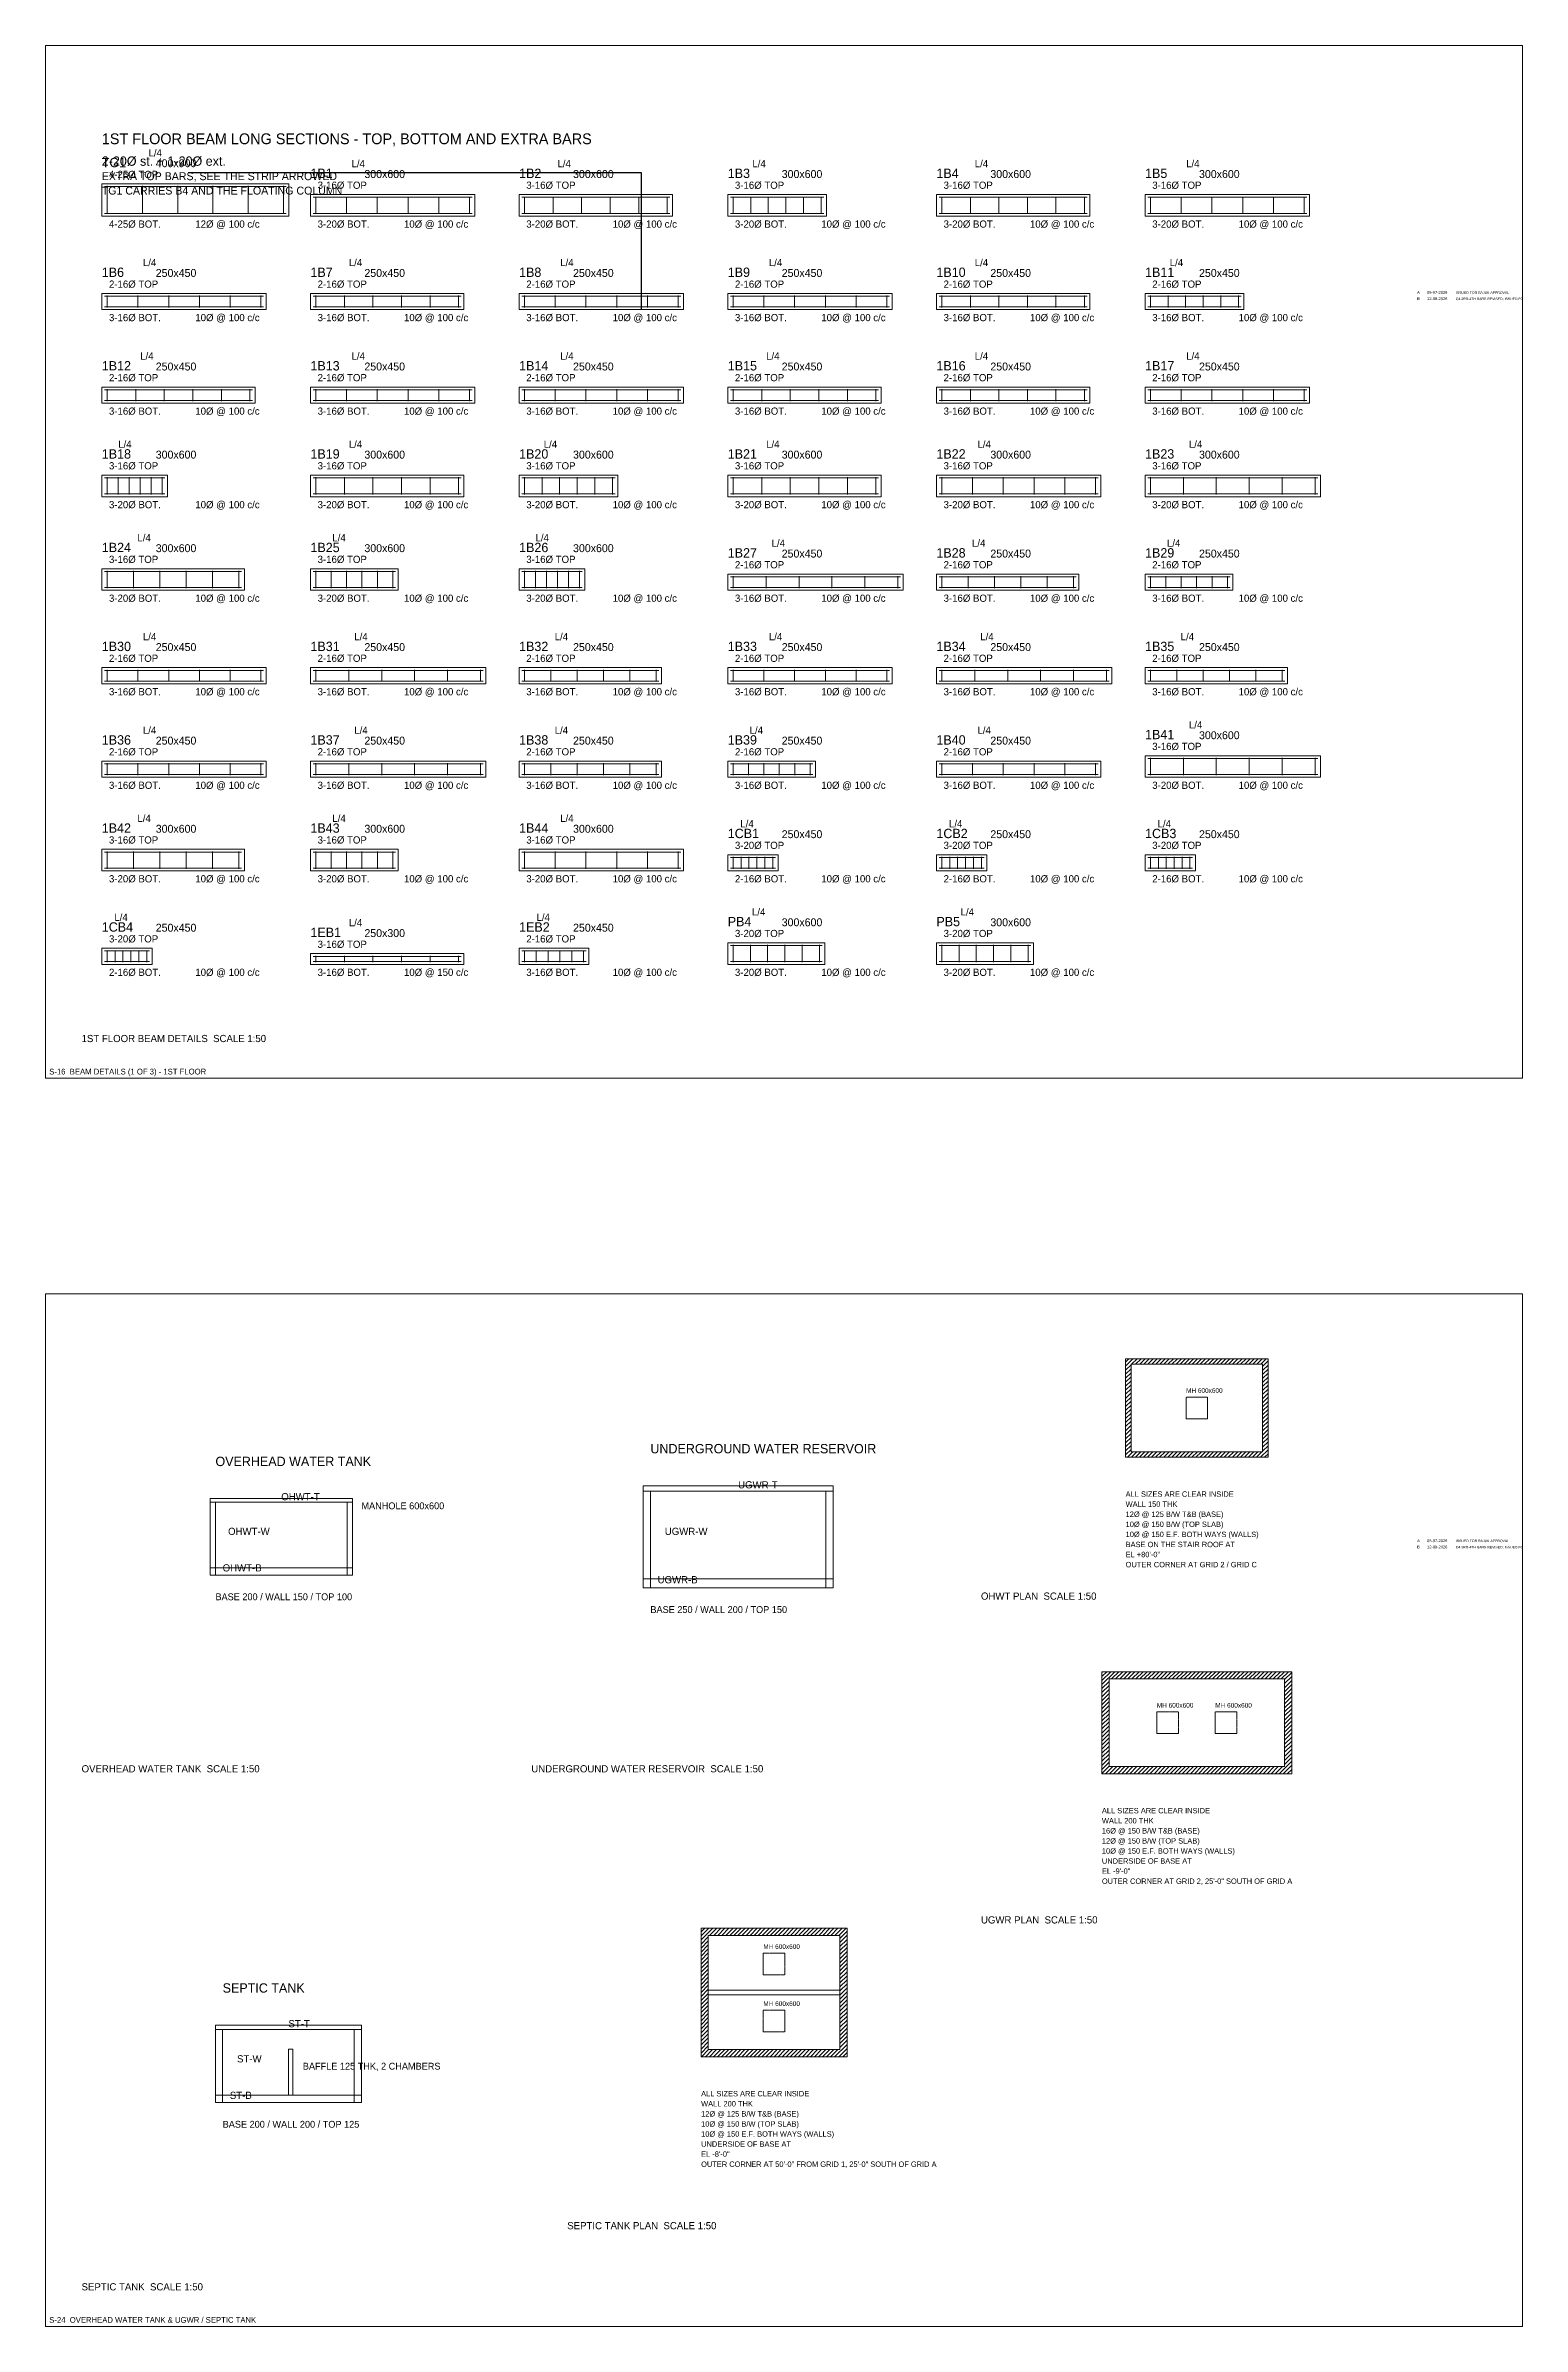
# Model space of a CAD drawing. Extents: x 1000 to 741800, y -207200 to 58400.
# Drawn here: x 1000 to 83100, y -207200 to -80400 of the extents above; entities that cross this region are included whole.
import ezdxf

# ---------------------------------------------------------------- set-up
doc = ezdxf.new("R2010")
doc.units = 0
doc.linetypes.add('DASHED', pattern=[1.524, 1.27, -0.254])
doc.layers.get('0').update_dxf_attribs({"lineweight": 0, "plot": 0})
for name, color, linetype, lineweight, plot in [('Beam Line', 4, 'Continuous', 0, False), ('Dimension', 6, 'Continuous', 0, False), ('Foundation', 3, 'Continuous', 0, False), ('Hatch', 9, 'Continuous', 0, False), ('Rod-1', 6, 'Continuous', 0, False), ('Rod-2', 2, 'Continuous', 0, False), ('Rod-Stirrup', 3, 'Continuous', 0, False), ('Sheet', 7, 'Continuous', 0, False), ('Slab', 5, 'Continuous', 0, False), ('Text-1', 7, 'Continuous', 0, False), ('Text-2', 7, 'Continuous', 0, False), ('TITLE', 7, 'Continuous', 0, False), ('Wall', 1, 'Continuous', 0, False)]:
    doc.layers.add(name, color=color, linetype=linetype, lineweight=lineweight, plot=plot)
doc.styles.add('OpenSansCondensed-Light', font='OpenSansCondensed-Light.ttf')
doc.dimstyles.new('EZDXF', dxfattribs={"dimtxt": 0.25, "dimasz": 0.175, "dimexe": 0.375, "dimexo": 0.125, "dimgap": 0.1, "dimtad": 1, "dimlfac": 100, "dimzin": 12, "dimdsep": 46, "dimtxsty": 'OpenSansCondensed-Light', "dimblk": 'ARCHTICK', "dimcen": 2.5, "dimclrd": 256, "dimclre": 256, "dimclrt": 256, "dimazin": 3, "dimtfac": 0.5, "dimtmove": 2, "dimatfit": 3})

# ---------------------------------------------------------------- blocks, each defined once
blk = doc.blocks.new('_ARCHTICK')
at = {"linetype": 'ByBlock', "const_width": 0.15}
blk.add_lwpolyline([(-0.5, -0.5), (0.5, 0.5)], dxfattribs=at)

msp = doc.modelspace()

# ---------------------------------------------------------------- hatches: boundary and pattern name
at = {"layer": 'Hatch'}
h = msp.add_hatch(dxfattribs=at)
h.set_pattern_fill('ANSI31', color=256, scale=50)
h.paths.add_polyline_path([(61042, -158878), (68958, -158878), (68958, -153402), (61042, -153402)])
h.paths.add_polyline_path([(61342, -158578), (68658, -158578), (68658, -153702), (61342, -153702)])
h = msp.add_hatch(dxfattribs=at)
h.set_pattern_fill('ANSI31', color=256, scale=50)
h.paths.add_polyline_path([(59723, -176478), (70277, -176478), (70277, -170802), (59723, -170802)])
h.paths.add_polyline_path([(60123, -176078), (69877, -176078), (69877, -171202), (60123, -171202)])
h = msp.add_hatch(dxfattribs=at)
h.set_pattern_fill('ANSI31', color=256, scale=50)
h.paths.add_polyline_path([(37442, -192213), (45558, -192213), (45558, -185067), (37442, -185067)])
h.paths.add_polyline_path([(37842, -191813), (45158, -191813), (45158, -185467), (37842, -185467)])

# ---------------------------------------------------------------- linework, layer by layer
at = {"layer": 'Beam Line'}
for points in [[(4123, -89880), (14523, -89880), (14523, -88080), (4123, -88080)], [(15723, -89880), (24867, -89880), (24867, -88680), (15723, -88680)], [(27323, -89880), (35858, -89880), (35858, -88680), (27323, -88680)], [(38923, -89880), (44410, -89880), (44410, -88680), (38923, -88680)], [(50523, -89880), (59058, -89880), (59058, -88680), (50523, -88680)], [(62123, -89880), (71267, -89880), (71267, -88680), (62123, -88680)], [(4123, -95080), (13267, -95080), (13267, -94180), (4123, -94180)], [(15723, -95080), (24258, -95080), (24258, -94180), (15723, -94180)], [(27323, -95080), (36467, -95080), (36467, -94180), (27323, -94180)], [(38923, -95080), (48067, -95080), (48067, -94180), (38923, -94180)], [(50523, -95080), (59058, -95080), (59058, -94180), (50523, -94180)], [(62123, -95080), (67610, -95080), (67610, -94180), (62123, -94180)], [(4123, -100280), (12658, -100280), (12658, -99380), (4123, -99380)], [(15723, -100280), (24867, -100280), (24867, -99380), (15723, -99380)], [(27323, -100280), (36467, -100280), (36467, -99380), (27323, -99380)], [(38923, -100280), (47458, -100280), (47458, -99380), (38923, -99380)], [(50523, -100280), (59058, -100280), (59058, -99380), (50523, -99380)], [(62123, -100280), (71267, -100280), (71267, -99380), (62123, -99380)], [(4123, -105480), (7781, -105480), (7781, -104280), (4123, -104280)], [(15723, -105480), (24258, -105480), (24258, -104280), (15723, -104280)], [(27323, -105480), (32810, -105480), (32810, -104280), (27323, -104280)], [(38923, -105480), (47458, -105480), (47458, -104280), (38923, -104280)], [(50523, -105480), (59667, -105480), (59667, -104280), (50523, -104280)], [(62123, -105480), (71877, -105480), (71877, -104280), (62123, -104280)], [(4123, -110680), (12048, -110680), (12048, -109480), (4123, -109480)], [(15723, -110680), (20600, -110680), (20600, -109480), (15723, -109480)], [(27323, -110680), (30981, -110680), (30981, -109480), (27323, -109480)], [(38923, -110680), (48677, -110680), (48677, -109780), (38923, -109780)], [(50523, -110680), (58448, -110680), (58448, -109780), (50523, -109780)], [(62123, -110680), (67000, -110680), (67000, -109780), (62123, -109780)], [(4123, -115880), (13267, -115880), (13267, -114980), (4123, -114980)], [(15723, -115880), (25477, -115880), (25477, -114980), (15723, -114980)], [(27323, -115880), (35248, -115880), (35248, -114980), (27323, -114980)], [(38923, -115880), (48067, -115880), (48067, -114980), (38923, -114980)], [(50523, -115880), (60277, -115880), (60277, -114980), (50523, -114980)], [(62123, -115880), (70048, -115880), (70048, -114980), (62123, -114980)], [(4123, -121080), (13267, -121080), (13267, -120180), (4123, -120180)], [(15723, -121080), (25477, -121080), (25477, -120180), (15723, -120180)], [(27323, -121080), (35248, -121080), (35248, -120180), (27323, -120180)], [(38923, -121080), (43800, -121080), (43800, -120180), (38923, -120180)], [(50523, -121080), (59667, -121080), (59667, -120180), (50523, -120180)], [(62123, -121080), (71877, -121080), (71877, -119880), (62123, -119880)], [(4123, -126280), (12048, -126280), (12048, -125080), (4123, -125080)], [(15723, -126280), (20600, -126280), (20600, -125080), (15723, -125080)], [(27323, -126280), (36467, -126280), (36467, -125080), (27323, -125080)], [(38923, -126280), (41721, -126280), (41721, -125380), (38923, -125380)], [(50523, -126280), (53321, -126280), (53321, -125380), (50523, -125380)], [(62123, -126280), (64921, -126280), (64921, -125380), (62123, -125380)], [(4123, -131480), (6921, -131480), (6921, -130580), (4123, -130580)], [(27323, -131480), (31203, -131480), (31203, -130580), (27323, -130580)], [(38923, -131480), (44316, -131480), (44316, -130280), (38923, -130280)], [(50523, -131480), (55916, -131480), (55916, -130280), (50523, -130280)], [(15723, -131480), (24258, -131480), (24258, -130880), (15723, -130880)]]:
    msp.add_lwpolyline(points, close=True, dxfattribs=at)
at = {"layer": 'Foundation'}
for points in [[(10142, -165429), (18058, -165429), (18058, -165029), (10142, -165029)], [(34223, -166138), (44777, -166138), (44777, -165638), (34223, -165638)], [(10442, -194754), (18558, -194754), (18558, -194354), (10442, -194354)]]:
    msp.add_lwpolyline(points, close=True, dxfattribs=at)
at = {"layer": 'Rod-1'}
for p, q in [((4275, -88232), (14371, -88232)), ((15875, -88832), (24715, -88832)), ((27475, -88832), (35706, -88832)), ((39075, -88832), (44258, -88832)), ((50675, -88832), (58906, -88832)), ((62275, -88832), (71115, -88832)), ((4275, -94332), (13115, -94332)), ((15875, -94332), (24106, -94332)), ((27475, -94332), (36315, -94332)), ((39075, -94332), (47915, -94332)), ((50675, -94332), (58906, -94332)), ((62275, -94332), (67458, -94332)), ((4275, -99532), (12506, -99532)), ((15875, -99532), (24715, -99532)), ((27475, -99532), (36315, -99532)), ((39075, -99532), (47306, -99532)), ((50675, -99532), (58906, -99532)), ((62275, -99532), (71115, -99532)), ((4275, -104432), (7629, -104432)), ((15875, -104432), (24106, -104432)), ((27475, -104432), (32658, -104432)), ((39075, -104432), (47306, -104432)), ((50675, -104432), (59515, -104432)), ((62275, -104432), (71725, -104432)), ((4275, -109632), (11896, -109632)), ((15875, -109632), (20448, -109632)), ((27475, -109632), (30829, -109632)), ((39075, -109932), (48525, -109932)), ((50675, -109932), (58296, -109932)), ((62275, -109932), (66848, -109932)), ((4275, -115132), (13115, -115132)), ((15875, -115132), (25325, -115132)), ((27475, -115132), (35096, -115132)), ((39075, -115132), (47915, -115132)), ((50675, -115132), (60125, -115132)), ((62275, -115132), (69896, -115132)), ((4275, -120332), (13115, -120332)), ((15875, -120332), (25325, -120332)), ((27475, -120332), (35096, -120332)), ((39075, -120332), (43648, -120332)), ((50675, -120332), (59515, -120332)), ((62275, -120032), (71725, -120032)), ((4275, -125232), (11896, -125232)), ((15875, -125232), (20448, -125232)), ((27475, -125232), (36315, -125232)), ((39075, -125532), (41569, -125532)), ((50675, -125532), (53169, -125532)), ((62275, -125532), (64769, -125532)), ((39075, -130432), (44164, -130432)), ((50675, -130432), (55764, -130432)), ((4275, -130732), (6769, -130732)), ((15875, -131032), (24106, -131032)), ((27475, -130732), (31051, -130732))]:
    msp.add_line(p, q, dxfattribs=at)
at = {"layer": 'Rod-2'}
for p, q in [((4275, -89728), (14371, -89728)), ((15875, -89728), (24715, -89728)), ((27475, -89728), (35706, -89728)), ((39075, -89728), (44258, -89728)), ((50675, -89728), (58906, -89728)), ((62275, -89728), (71115, -89728)), ((4275, -94928), (13115, -94928)), ((15875, -94928), (24106, -94928)), ((27475, -94928), (36315, -94928)), ((39075, -94928), (47915, -94928)), ((50675, -94928), (58906, -94928)), ((62275, -94928), (67458, -94928)), ((4275, -100128), (12506, -100128)), ((15875, -100128), (24715, -100128)), ((27475, -100128), (36315, -100128)), ((39075, -100128), (47306, -100128)), ((50675, -100128), (58906, -100128)), ((62275, -100128), (71115, -100128)), ((4275, -105328), (7629, -105328)), ((15875, -105328), (24106, -105328)), ((27475, -105328), (32658, -105328)), ((39075, -105328), (47306, -105328)), ((50675, -105328), (59515, -105328)), ((62275, -105328), (71725, -105328)), ((4275, -110528), (11896, -110528)), ((15875, -110528), (20448, -110528)), ((27475, -110528), (30829, -110528)), ((39075, -110528), (48525, -110528)), ((50675, -110528), (58296, -110528)), ((62275, -110528), (66848, -110528)), ((4275, -115728), (13115, -115728)), ((15875, -115728), (25325, -115728)), ((27475, -115728), (35096, -115728)), ((39075, -115728), (47915, -115728)), ((50675, -115728), (60125, -115728)), ((62275, -115728), (69896, -115728)), ((4275, -120928), (13115, -120928)), ((15875, -120928), (25325, -120928)), ((27475, -120928), (35096, -120928)), ((39075, -120928), (43648, -120928)), ((50675, -120928), (59515, -120928)), ((62275, -120928), (71725, -120928)), ((4275, -126128), (11896, -126128)), ((15875, -126128), (20448, -126128)), ((27475, -126128), (36315, -126128)), ((39075, -126128), (41569, -126128)), ((50675, -126128), (53169, -126128)), ((62275, -126128), (64769, -126128)), ((4275, -131328), (6769, -131328)), ((15875, -131328), (24106, -131328)), ((27475, -131328), (31051, -131328)), ((39075, -131328), (44164, -131328)), ((50675, -131328), (55764, -131328))]:
    msp.add_line(p, q, dxfattribs=at)
at = {"layer": 'Rod-Stirrup'}
for p, q in [((4423, -89760), (4423, -88200)), ((6383, -89760), (6383, -88200)), ((8343, -89760), (8343, -88200)), ((10303, -89760), (10303, -88200)), ((12263, -89760), (12263, -88200)), ((14223, -89760), (14223, -88200)), ((16023, -89760), (16023, -88800)), ((17732, -89760), (17732, -88800)), ((19441, -89760), (19441, -88800)), ((21150, -89760), (21150, -88800)), ((22858, -89760), (22858, -88800)), ((24567, -89760), (24567, -88800)), ((27623, -89760), (27623, -88800)), ((29210, -89760), (29210, -88800)), ((30797, -89760), (30797, -88800)), ((32384, -89760), (32384, -88800)), ((33971, -89760), (33971, -88800)), ((35558, -89760), (35558, -88800)), ((39223, -89760), (39223, -88800)), ((40200, -89760), (40200, -88800)), ((41178, -89760), (41178, -88800)), ((42155, -89760), (42155, -88800)), ((43132, -89760), (43132, -88800)), ((44110, -89760), (44110, -88800)), ((50823, -89760), (50823, -88800)), ((52410, -89760), (52410, -88800)), ((53997, -89760), (53997, -88800)), ((55584, -89760), (55584, -88800)), ((57171, -89760), (57171, -88800)), ((58758, -89760), (58758, -88800)), ((62423, -89760), (62423, -88800)), ((64132, -89760), (64132, -88800)), ((65841, -89760), (65841, -88800)), ((67550, -89760), (67550, -88800)), ((69258, -89760), (69258, -88800)), ((70967, -89760), (70967, -88800)), ((4423, -94960), (4423, -94300)), ((6132, -94960), (6132, -94300)), ((7841, -94960), (7841, -94300)), ((9550, -94960), (9550, -94300)), ((11258, -94960), (11258, -94300)), ((12967, -94960), (12967, -94300)), ((16023, -94960), (16023, -94300)), ((17610, -94960), (17610, -94300)), ((19197, -94960), (19197, -94300)), ((20784, -94960), (20784, -94300)), ((22371, -94960), (22371, -94300)), ((23958, -94960), (23958, -94300)), ((27623, -94960), (27623, -94300)), ((29332, -94960), (29332, -94300)), ((31041, -94960), (31041, -94300)), ((32750, -94960), (32750, -94300)), ((34458, -94960), (34458, -94300)), ((36167, -94960), (36167, -94300)), ((39223, -94960), (39223, -94300)), ((40932, -94960), (40932, -94300)), ((42641, -94960), (42641, -94300)), ((44350, -94960), (44350, -94300)), ((46058, -94960), (46058, -94300)), ((47767, -94960), (47767, -94300)), ((50823, -94960), (50823, -94300)), ((52410, -94960), (52410, -94300)), ((53997, -94960), (53997, -94300)), ((55584, -94960), (55584, -94300)), ((57171, -94960), (57171, -94300)), ((58758, -94960), (58758, -94300)), ((62423, -94960), (62423, -94300)), ((63400, -94960), (63400, -94300)), ((64378, -94960), (64378, -94300)), ((65355, -94960), (65355, -94300)), ((66332, -94960), (66332, -94300)), ((67310, -94960), (67310, -94300)), ((4423, -100160), (4423, -99500)), ((6010, -100160), (6010, -99500)), ((7597, -100160), (7597, -99500)), ((9184, -100160), (9184, -99500)), ((10771, -100160), (10771, -99500)), ((12358, -100160), (12358, -99500)), ((16023, -100160), (16023, -99500)), ((17732, -100160), (17732, -99500)), ((19441, -100160), (19441, -99500)), ((21150, -100160), (21150, -99500)), ((22858, -100160), (22858, -99500)), ((24567, -100160), (24567, -99500)), ((27623, -100160), (27623, -99500)), ((29332, -100160), (29332, -99500)), ((31041, -100160), (31041, -99500)), ((32750, -100160), (32750, -99500)), ((34458, -100160), (34458, -99500)), ((36167, -100160), (36167, -99500)), ((39223, -100160), (39223, -99500)), ((40810, -100160), (40810, -99500)), ((42397, -100160), (42397, -99500)), ((43984, -100160), (43984, -99500)), ((45571, -100160), (45571, -99500)), ((47158, -100160), (47158, -99500)), ((50823, -100160), (50823, -99500)), ((52410, -100160), (52410, -99500)), ((53997, -100160), (53997, -99500)), ((55584, -100160), (55584, -99500)), ((57171, -100160), (57171, -99500)), ((58758, -100160), (58758, -99500)), ((62423, -100160), (62423, -99500)), ((64132, -100160), (64132, -99500)), ((65841, -100160), (65841, -99500)), ((67550, -100160), (67550, -99500)), ((69258, -100160), (69258, -99500)), ((70967, -100160), (70967, -99500)), ((4423, -105360), (4423, -104400)), ((5035, -105360), (5035, -104400)), ((5646, -105360), (5646, -104400)), ((6258, -105360), (6258, -104400)), ((6869, -105360), (6869, -104400)), ((7481, -105360), (7481, -104400)), ((16023, -105360), (16023, -104400)), ((17610, -105360), (17610, -104400)), ((19197, -105360), (19197, -104400)), ((20784, -105360), (20784, -104400)), ((22371, -105360), (22371, -104400)), ((23958, -105360), (23958, -104400)), ((27623, -105360), (27623, -104400)), ((28600, -105360), (28600, -104400)), ((29578, -105360), (29578, -104400)), ((30555, -105360), (30555, -104400)), ((31532, -105360), (31532, -104400)), ((32510, -105360), (32510, -104400)), ((39223, -105360), (39223, -104400)), ((40810, -105360), (40810, -104400)), ((42397, -105360), (42397, -104400)), ((43984, -105360), (43984, -104400)), ((45571, -105360), (45571, -104400)), ((47158, -105360), (47158, -104400)), ((50823, -105360), (50823, -104400)), ((52532, -105360), (52532, -104400)), ((54241, -105360), (54241, -104400)), ((55950, -105360), (55950, -104400)), ((57658, -105360), (57658, -104400)), ((59367, -105360), (59367, -104400)), ((62423, -105360), (62423, -104400)), ((64254, -105360), (64254, -104400)), ((66085, -105360), (66085, -104400)), ((67915, -105360), (67915, -104400)), ((69746, -105360), (69746, -104400)), ((71577, -105360), (71577, -104400)), ((4423, -110560), (4423, -109600)), ((5888, -110560), (5888, -109600)), ((7353, -110560), (7353, -109600)), ((8818, -110560), (8818, -109600)), ((10283, -110560), (10283, -109600)), ((11748, -110560), (11748, -109600)), ((16023, -110560), (16023, -109600)), ((16879, -110560), (16879, -109600)), ((17734, -110560), (17734, -109600)), ((18589, -110560), (18589, -109600)), ((19445, -110560), (19445, -109600)), ((20300, -110560), (20300, -109600)), ((27623, -110560), (27623, -109600)), ((28235, -110560), (28235, -109600)), ((28846, -110560), (28846, -109600)), ((29458, -110560), (29458, -109600)), ((30069, -110560), (30069, -109600)), ((30681, -110560), (30681, -109600)), ((39223, -110560), (39223, -109900)), ((41054, -110560), (41054, -109900)), ((42885, -110560), (42885, -109900)), ((44715, -110560), (44715, -109900)), ((46546, -110560), (46546, -109900)), ((48377, -110560), (48377, -109900)), ((50823, -110560), (50823, -109900)), ((52288, -110560), (52288, -109900)), ((53753, -110560), (53753, -109900)), ((55218, -110560), (55218, -109900)), ((56683, -110560), (56683, -109900)), ((58148, -110560), (58148, -109900)), ((62423, -110560), (62423, -109900)), ((63279, -110560), (63279, -109900)), ((64134, -110560), (64134, -109900)), ((64989, -110560), (64989, -109900)), ((65845, -110560), (65845, -109900)), ((66700, -110560), (66700, -109900)), ((4423, -115760), (4423, -115100)), ((6132, -115760), (6132, -115100)), ((7841, -115760), (7841, -115100)), ((9550, -115760), (9550, -115100)), ((11258, -115760), (11258, -115100)), ((12967, -115760), (12967, -115100)), ((16023, -115760), (16023, -115100)), ((17854, -115760), (17854, -115100)), ((19685, -115760), (19685, -115100)), ((21515, -115760), (21515, -115100)), ((23346, -115760), (23346, -115100)), ((25177, -115760), (25177, -115100)), ((27623, -115760), (27623, -115100)), ((29088, -115760), (29088, -115100)), ((30553, -115760), (30553, -115100)), ((32018, -115760), (32018, -115100)), ((33483, -115760), (33483, -115100)), ((34948, -115760), (34948, -115100)), ((39223, -115760), (39223, -115100)), ((40932, -115760), (40932, -115100)), ((42641, -115760), (42641, -115100)), ((44350, -115760), (44350, -115100)), ((46058, -115760), (46058, -115100)), ((47767, -115760), (47767, -115100)), ((50823, -115760), (50823, -115100)), ((52654, -115760), (52654, -115100)), ((54485, -115760), (54485, -115100)), ((56315, -115760), (56315, -115100)), ((58146, -115760), (58146, -115100)), ((59977, -115760), (59977, -115100)), ((62423, -115760), (62423, -115100)), ((63888, -115760), (63888, -115100)), ((65353, -115760), (65353, -115100)), ((66818, -115760), (66818, -115100)), ((68283, -115760), (68283, -115100)), ((69748, -115760), (69748, -115100)), ((4423, -120960), (4423, -120300)), ((6132, -120960), (6132, -120300)), ((7841, -120960), (7841, -120300)), ((9550, -120960), (9550, -120300)), ((11258, -120960), (11258, -120300)), ((12967, -120960), (12967, -120300)), ((16023, -120960), (16023, -120300)), ((17854, -120960), (17854, -120300)), ((19685, -120960), (19685, -120300)), ((21515, -120960), (21515, -120300)), ((23346, -120960), (23346, -120300)), ((25177, -120960), (25177, -120300)), ((27623, -120960), (27623, -120300)), ((29088, -120960), (29088, -120300)), ((30553, -120960), (30553, -120300)), ((32018, -120960), (32018, -120300)), ((33483, -120960), (33483, -120300)), ((34948, -120960), (34948, -120300)), ((39223, -120960), (39223, -120300)), ((40079, -120960), (40079, -120300)), ((40934, -120960), (40934, -120300)), ((41789, -120960), (41789, -120300)), ((42645, -120960), (42645, -120300)), ((43500, -120960), (43500, -120300)), ((50823, -120960), (50823, -120300)), ((52532, -120960), (52532, -120300)), ((54241, -120960), (54241, -120300)), ((55950, -120960), (55950, -120300)), ((57658, -120960), (57658, -120300)), ((59367, -120960), (59367, -120300)), ((62423, -120960), (62423, -120000)), ((64254, -120960), (64254, -120000)), ((66085, -120960), (66085, -120000)), ((67915, -120960), (67915, -120000)), ((69746, -120960), (69746, -120000)), ((71577, -120960), (71577, -120000)), ((4423, -126160), (4423, -125200)), ((5888, -126160), (5888, -125200)), ((7353, -126160), (7353, -125200)), ((8818, -126160), (8818, -125200)), ((10283, -126160), (10283, -125200)), ((11748, -126160), (11748, -125200)), ((16023, -126160), (16023, -125200)), ((16879, -126160), (16879, -125200)), ((17734, -126160), (17734, -125200)), ((18589, -126160), (18589, -125200)), ((19445, -126160), (19445, -125200)), ((20300, -126160), (20300, -125200)), ((27623, -126160), (27623, -125200)), ((29332, -126160), (29332, -125200)), ((31041, -126160), (31041, -125200)), ((32750, -126160), (32750, -125200)), ((34458, -126160), (34458, -125200)), ((36167, -126160), (36167, -125200)), ((39223, -126160), (39223, -125500)), ((39663, -126160), (39663, -125500)), ((40102, -126160), (40102, -125500)), ((40542, -126160), (40542, -125500)), ((40982, -126160), (40982, -125500)), ((41421, -126160), (41421, -125500)), ((50823, -126160), (50823, -125500)), ((51263, -126160), (51263, -125500)), ((51702, -126160), (51702, -125500)), ((52142, -126160), (52142, -125500)), ((52582, -126160), (52582, -125500)), ((53021, -126160), (53021, -125500)), ((62423, -126160), (62423, -125500)), ((62863, -126160), (62863, -125500)), ((63302, -126160), (63302, -125500)), ((63742, -126160), (63742, -125500)), ((64182, -126160), (64182, -125500)), ((64621, -126160), (64621, -125500)), ((39223, -131360), (39223, -130400)), ((40182, -131360), (40182, -130400)), ((41140, -131360), (41140, -130400)), ((42099, -131360), (42099, -130400)), ((43058, -131360), (43058, -130400)), ((44016, -131360), (44016, -130400)), ((50823, -131360), (50823, -130400)), ((51782, -131360), (51782, -130400)), ((52740, -131360), (52740, -130400)), ((53699, -131360), (53699, -130400)), ((54658, -131360), (54658, -130400)), ((55616, -131360), (55616, -130400)), ((4423, -131360), (4423, -130700)), ((4863, -131360), (4863, -130700)), ((5302, -131360), (5302, -130700)), ((5742, -131360), (5742, -130700)), ((6182, -131360), (6182, -130700)), ((6621, -131360), (6621, -130700)), ((16023, -131360), (16023, -131000)), ((17610, -131360), (17610, -131000)), ((19197, -131360), (19197, -131000)), ((20784, -131360), (20784, -131000)), ((22371, -131360), (22371, -131000)), ((23958, -131360), (23958, -131000)), ((27623, -131360), (27623, -130700)), ((28279, -131360), (28279, -130700)), ((28935, -131360), (28935, -130700)), ((29591, -131360), (29591, -130700)), ((30247, -131360), (30247, -130700)), ((30903, -131360), (30903, -130700))]:
    msp.add_line(p, q, dxfattribs=at)
at = {"layer": 'Sheet'}
for points in [[(1000, -137800), (83100, -137800), (83100, -80400), (1000, -80400)], [(1000, -207200), (83100, -207200), (83100, -149800), (1000, -149800)]]:
    msp.add_lwpolyline(points, close=True, dxfattribs=at)
at = {"layer": 'Slab', "linetype": 'DASHED'}
for p, q in [((65600, -155540), (64400, -155540)), ((64400, -155540), (64400, -156740)), ((65600, -156740), (65600, -155540)), ((64400, -156740), (65600, -156740)), ((63974, -173040), (62774, -173040)), ((62774, -173040), (62774, -174240)), ((63974, -174240), (63974, -173040)), ((67226, -173040), (66026, -173040)), ((66026, -173040), (66026, -174240)), ((67226, -174240), (67226, -173040)), ((62774, -174240), (63974, -174240)), ((66026, -174240), (67226, -174240)), ((42100, -186454), (40900, -186454)), ((40900, -186454), (40900, -187654)), ((40900, -187654), (42100, -187654)), ((42100, -187654), (42100, -186454)), ((42100, -189626), (40900, -189626)), ((40900, -189626), (40900, -190826)), ((42100, -190826), (42100, -189626)), ((40900, -190826), (42100, -190826))]:
    msp.add_line(p, q, dxfattribs=at)
at = {"layer": 'Slab'}
for points in [[(34223, -160762), (44777, -160762), (44777, -160462), (34223, -160462)], [(10142, -161371), (18058, -161371), (18058, -161171), (10142, -161171)], [(10442, -190696), (18558, -190696), (18558, -190446), (10442, -190446)]]:
    msp.add_lwpolyline(points, close=True, dxfattribs=at)
at = {"layer": 'Wall'}
for points in [[(61042, -158878), (68958, -158878), (68958, -153402), (61042, -153402)], [(61342, -158578), (68658, -158578), (68658, -153702), (61342, -153702)], [(34223, -166138), (34623, -166138), (34623, -160762), (34223, -160762)], [(44377, -166138), (44777, -166138), (44777, -160762), (44377, -160762)], [(10142, -165429), (10442, -165429), (10442, -161371), (10142, -161371)], [(17758, -165429), (18058, -165429), (18058, -161371), (17758, -161371)], [(59723, -176478), (70277, -176478), (70277, -170802), (59723, -170802)], [(60123, -176078), (69877, -176078), (69877, -171202), (60123, -171202)], [(37442, -192213), (45558, -192213), (45558, -185067), (37442, -185067)], [(37842, -191813), (45158, -191813), (45158, -185467), (37842, -185467)], [(37842, -188765), (45158, -188765), (45158, -188515), (37842, -188515)], [(10442, -194754), (10842, -194754), (10842, -190696), (10442, -190696)], [(18158, -194754), (18558, -194754), (18558, -190696), (18158, -190696)], [(14500, -194354), (14750, -194354), (14750, -191793), (14500, -191793)]]:
    msp.add_lwpolyline(points, close=True, dxfattribs=at)

# ---------------------------------------------------------------- texts
at = {"layer": 'Sheet'}
for s, height, p in [('1ST FLOOR BEAM LONG SECTIONS - TOP, BOTTOM AND EXTRA BARS', 600, (4123, -85880)), ('1ST FLOOR BEAM DETAILS  SCALE 1:50', 400, (3000, -135800)), ('S-16  BEAM DETAILS (1 OF 3) - 1ST FLOOR', 320, (1200, -137600)), ('OHWT PLAN  SCALE 1:50', 400, (53000, -166800)), ('OVERHEAD WATER TANK  SCALE 1:50', 400, (3000, -176400)), ('UNDERGROUND WATER RESERVOIR  SCALE 1:50', 400, (28000, -176400)), ('UGWR PLAN  SCALE 1:50', 400, (53000, -184800)), ('SEPTIC TANK PLAN  SCALE 1:50', 400, (30000, -201800)), ('SEPTIC TANK  SCALE 1:50', 400, (3000, -205200)), ('S-24  OVERHEAD WATER TANK & UGWR / SEPTIC TANK', 320, (1200, -207000))]:
    msp.add_text(s, height=height, dxfattribs=at).set_placement(p)
at = {"layer": 'Text-1'}
for s, height, p in [('TG1', 520, (4123, -87160)), ('400x900', 440, (7123, -87160)), ('1B1', 520, (15723, -87760)), ('300x600', 440, (18723, -87760)), ('1B2', 520, (27323, -87760)), ('300x600', 440, (30323, -87760)), ('1B3', 520, (38923, -87760)), ('300x600', 440, (41923, -87760)), ('1B4', 520, (50523, -87760)), ('300x600', 440, (53523, -87760)), ('1B5', 520, (62123, -87760)), ('300x600', 440, (65123, -87760)), ('1B6', 520, (4123, -93260)), ('250x450', 440, (7123, -93260)), ('1B7', 520, (15723, -93260)), ('250x450', 440, (18723, -93260)), ('1B8', 520, (27323, -93260)), ('250x450', 440, (30323, -93260)), ('1B9', 520, (38923, -93260)), ('250x450', 440, (41923, -93260)), ('1B10', 520, (50523, -93260)), ('250x450', 440, (53523, -93260)), ('1B11', 520, (62123, -93260)), ('250x450', 440, (65123, -93260)), ('1B12', 520, (4123, -98460)), ('250x450', 440, (7123, -98460)), ('1B13', 520, (15723, -98460)), ('250x450', 440, (18723, -98460)), ('1B14', 520, (27323, -98460)), ('250x450', 440, (30323, -98460)), ('1B15', 520, (38923, -98460)), ('250x450', 440, (41923, -98460)), ('1B16', 520, (50523, -98460)), ('250x450', 440, (53523, -98460)), ('1B17', 520, (62123, -98460)), ('250x450', 440, (65123, -98460)), ('1B18', 520, (4123, -103360)), ('300x600', 440, (7123, -103360)), ('1B19', 520, (15723, -103360)), ('300x600', 440, (18723, -103360)), ('1B20', 520, (27323, -103360)), ('300x600', 440, (30323, -103360)), ('1B21', 520, (38923, -103360)), ('300x600', 440, (41923, -103360)), ('1B22', 520, (50523, -103360)), ('300x600', 440, (53523, -103360)), ('1B23', 520, (62123, -103360)), ('300x600', 440, (65123, -103360)), ('1B24', 520, (4123, -108560)), ('300x600', 440, (7123, -108560)), ('1B25', 520, (15723, -108560)), ('300x600', 440, (18723, -108560)), ('1B26', 520, (27323, -108560)), ('300x600', 440, (30323, -108560)), ('1B27', 520, (38923, -108860)), ('250x450', 440, (41923, -108860)), ('1B28', 520, (50523, -108860)), ('250x450', 440, (53523, -108860)), ('1B29', 520, (62123, -108860)), ('250x450', 440, (65123, -108860)), ('1B30', 520, (4123, -114060)), ('250x450', 440, (7123, -114060)), ('1B31', 520, (15723, -114060)), ('250x450', 440, (18723, -114060)), ('1B32', 520, (27323, -114060)), ('250x450', 440, (30323, -114060)), ('1B33', 520, (38923, -114060)), ('250x450', 440, (41923, -114060)), ('1B34', 520, (50523, -114060)), ('250x450', 440, (53523, -114060)), ('1B35', 520, (62123, -114060)), ('250x450', 440, (65123, -114060)), ('1B36', 520, (4123, -119260)), ('250x450', 440, (7123, -119260)), ('1B37', 520, (15723, -119260)), ('250x450', 440, (18723, -119260)), ('1B38', 520, (27323, -119260)), ('250x450', 440, (30323, -119260)), ('1B39', 520, (38923, -119260)), ('250x450', 440, (41923, -119260)), ('1B40', 520, (50523, -119260)), ('250x450', 440, (53523, -119260)), ('1B41', 520, (62123, -118960)), ('300x600', 440, (65123, -118960)), ('1B42', 520, (4123, -124160)), ('300x600', 440, (7123, -124160)), ('1B43', 520, (15723, -124160)), ('300x600', 440, (18723, -124160)), ('1B44', 520, (27323, -124160)), ('300x600', 440, (30323, -124160)), ('1CB1', 520, (38923, -124460)), ('250x450', 440, (41923, -124460)), ('1CB2', 520, (50523, -124460)), ('250x450', 440, (53523, -124460)), ('1CB3', 520, (62123, -124460)), ('250x450', 440, (65123, -124460)), ('1CB4', 520, (4123, -129660)), ('250x450', 440, (7123, -129660)), ('1EB2', 520, (27323, -129660)), ('250x450', 440, (30323, -129660)), ('PB4', 520, (38923, -129360)), ('300x600', 440, (41923, -129360)), ('PB5', 520, (50523, -129360)), ('300x600', 440, (53523, -129360)), ('1EB1', 520, (15723, -129960)), ('250x300', 440, (18723, -129960)), ('UNDERGROUND WATER RESERVOIR', 520, (34623, -158662)), ('OVERHEAD WATER TANK', 520, (10442, -159371)), ('OHWT-T', 400, (14100, -161271)), ('UGWR-T', 400, (39500, -160612)), ('OHWT-W', 400, (11142, -163200)), ('UGWR-W', 400, (35423, -163200)), ('OHWT-B', 400, (10842, -165229)), ('UGWR-B', 400, (35023, -165888)), ('SEPTIC TANK', 520, (10842, -188646)), ('ST-T', 400, (14500, -190571)), ('ST-W', 400, (11642, -192525)), ('ST-B', 400, (11242, -194554))]:
    msp.add_text(s, height=height, dxfattribs=at).set_placement(p)
at = {"layer": 'Text-2'}
for s, height, p in [('L/4', 400, (6723, -86560)), ('2-20%%C st. + 1-20%%C ext.', 520, (4123, -87080)), ('EXTRA TOP BARS, SEE THE STRIP ARROWED', 440, (4123, -87880)), ('4-25%%C TOP', 400, (4523, -87760)), ('L/4', 400, (18009, -87160)), ('L/4', 400, (29457, -87160)), ('L/4', 400, (40295, -87160)), ('L/4', 400, (52657, -87160)), ('L/4', 400, (64409, -87160)), ('TG1 CARRIES B4 AND THE FLOATING COLUMN', 440, (4123, -88680)), ('3-16%%C TOP', 400, (16123, -88360)), ('3-16%%C TOP', 400, (27723, -88360)), ('3-16%%C TOP', 400, (39323, -88360)), ('3-16%%C TOP', 400, (50923, -88360)), ('3-16%%C TOP', 400, (62523, -88360)), ('4-25%%C BOT.', 400, (4523, -90520)), ('12%%C @ 100 c/c', 400, (9323, -90520)), ('3-20%%C BOT.', 400, (16123, -90520)), ('10%%C @ 100 c/c', 400, (20923, -90520)), ('3-20%%C BOT.', 400, (27723, -90520)), ('10%%C @ 100 c/c', 400, (32523, -90520)), ('3-20%%C BOT.', 400, (39323, -90520)), ('10%%C @ 100 c/c', 400, (44123, -90520)), ('3-20%%C BOT.', 400, (50923, -90520)), ('10%%C @ 100 c/c', 400, (55723, -90520)), ('3-20%%C BOT.', 400, (62523, -90520)), ('10%%C @ 100 c/c', 400, (67323, -90520)), ('L/4', 400, (6409, -92660)), ('L/4', 400, (17857, -92660)), ('L/4', 400, (29609, -92660)), ('L/4', 400, (41209, -92660)), ('L/4', 400, (52657, -92660)), ('L/4', 400, (63495, -92660)), ('2-16%%C TOP', 400, (4523, -93860)), ('2-16%%C TOP', 400, (16123, -93860)), ('2-16%%C TOP', 400, (27723, -93860)), ('2-16%%C TOP', 400, (39323, -93860)), ('2-16%%C TOP', 400, (50923, -93860)), ('2-16%%C TOP', 400, (62523, -93860)), ('3-16%%C BOT.', 400, (4523, -95720)), ('10%%C @ 100 c/c', 400, (9323, -95720)), ('3-16%%C BOT.', 400, (16123, -95720)), ('10%%C @ 100 c/c', 400, (20923, -95720)), ('3-16%%C BOT.', 400, (27723, -95720)), ('10%%C @ 100 c/c', 400, (32523, -95720)), ('3-16%%C BOT.', 400, (39323, -95720)), ('10%%C @ 100 c/c', 400, (44123, -95720)), ('3-16%%C BOT.', 400, (50923, -95720)), ('10%%C @ 100 c/c', 400, (55723, -95720)), ('3-16%%C BOT.', 400, (62523, -95720)), ('10%%C @ 100 c/c', 400, (67323, -95720)), ('L/4', 400, (6257, -97860)), ('L/4', 400, (18009, -97860)), ('L/4', 400, (29609, -97860)), ('L/4', 400, (41057, -97860)), ('L/4', 400, (52657, -97860)), ('L/4', 400, (64409, -97860)), ('2-16%%C TOP', 400, (4523, -99060)), ('2-16%%C TOP', 400, (16123, -99060)), ('2-16%%C TOP', 400, (27723, -99060)), ('2-16%%C TOP', 400, (39323, -99060)), ('2-16%%C TOP', 400, (50923, -99060)), ('2-16%%C TOP', 400, (62523, -99060)), ('3-16%%C BOT.', 400, (4523, -100920)), ('10%%C @ 100 c/c', 400, (9323, -100920)), ('3-16%%C BOT.', 400, (16123, -100920)), ('10%%C @ 100 c/c', 400, (20923, -100920)), ('3-16%%C BOT.', 400, (27723, -100920)), ('10%%C @ 100 c/c', 400, (32523, -100920)), ('3-16%%C BOT.', 400, (39323, -100920)), ('10%%C @ 100 c/c', 400, (44123, -100920)), ('3-16%%C BOT.', 400, (50923, -100920)), ('10%%C @ 100 c/c', 400, (55723, -100920)), ('3-16%%C BOT.', 400, (62523, -100920)), ('10%%C @ 100 c/c', 400, (67323, -100920)), ('L/4', 400, (5038, -102760)), ('L/4', 400, (17857, -102760)), ('L/4', 400, (28695, -102760)), ('L/4', 400, (41057, -102760)), ('L/4', 400, (52809, -102760)), ('L/4', 400, (64562, -102760)), ('3-16%%C TOP', 400, (4523, -103960)), ('3-16%%C TOP', 400, (16123, -103960)), ('3-16%%C TOP', 400, (27723, -103960)), ('3-16%%C TOP', 400, (39323, -103960)), ('3-16%%C TOP', 400, (50923, -103960)), ('3-16%%C TOP', 400, (62523, -103960)), ('3-20%%C BOT.', 400, (4523, -106120)), ('10%%C @ 100 c/c', 400, (9323, -106120)), ('3-20%%C BOT.', 400, (16123, -106120)), ('10%%C @ 100 c/c', 400, (20923, -106120)), ('3-20%%C BOT.', 400, (27723, -106120)), ('10%%C @ 100 c/c', 400, (32523, -106120)), ('3-20%%C BOT.', 400, (39323, -106120)), ('10%%C @ 100 c/c', 400, (44123, -106120)), ('3-20%%C BOT.', 400, (50923, -106120)), ('10%%C @ 100 c/c', 400, (55723, -106120)), ('3-20%%C BOT.', 400, (62523, -106120)), ('10%%C @ 100 c/c', 400, (67323, -106120)), ('L/4', 400, (6104, -107960)), ('L/4', 400, (16942, -107960)), ('L/4', 400, (28238, -107960)), ('3-16%%C TOP', 400, (4523, -109160)), ('3-16%%C TOP', 400, (16123, -109160)), ('3-16%%C TOP', 400, (27723, -109160)), ('2-16%%C TOP', 400, (39323, -109460)), ('L/4', 400, (41362, -108260)), ('2-16%%C TOP', 400, (50923, -109460)), ('L/4', 400, (52504, -108260)), ('2-16%%C TOP', 400, (62523, -109460)), ('L/4', 400, (63342, -108260)), ('3-20%%C BOT.', 400, (4523, -111320)), ('10%%C @ 100 c/c', 400, (9323, -111320)), ('3-20%%C BOT.', 400, (16123, -111320)), ('10%%C @ 100 c/c', 400, (20923, -111320)), ('3-20%%C BOT.', 400, (27723, -111320)), ('10%%C @ 100 c/c', 400, (32523, -111320)), ('3-16%%C BOT.', 400, (39323, -111320)), ('10%%C @ 100 c/c', 400, (44123, -111320)), ('3-16%%C BOT.', 400, (50923, -111320)), ('10%%C @ 100 c/c', 400, (55723, -111320)), ('3-16%%C BOT.', 400, (62523, -111320)), ('10%%C @ 100 c/c', 400, (67323, -111320)), ('L/4', 400, (6409, -113460)), ('L/4', 400, (18162, -113460)), ('L/4', 400, (29304, -113460)), ('L/4', 400, (41209, -113460)), ('L/4', 400, (52962, -113460)), ('L/4', 400, (64104, -113460)), ('2-16%%C TOP', 400, (4523, -114660)), ('2-16%%C TOP', 400, (16123, -114660)), ('2-16%%C TOP', 400, (27723, -114660)), ('2-16%%C TOP', 400, (39323, -114660)), ('2-16%%C TOP', 400, (50923, -114660)), ('2-16%%C TOP', 400, (62523, -114660)), ('3-16%%C BOT.', 400, (4523, -116520)), ('10%%C @ 100 c/c', 400, (9323, -116520)), ('3-16%%C BOT.', 400, (16123, -116520)), ('10%%C @ 100 c/c', 400, (20923, -116520)), ('3-16%%C BOT.', 400, (27723, -116520)), ('10%%C @ 100 c/c', 400, (32523, -116520)), ('3-16%%C BOT.', 400, (39323, -116520)), ('10%%C @ 100 c/c', 400, (44123, -116520)), ('3-16%%C BOT.', 400, (50923, -116520)), ('10%%C @ 100 c/c', 400, (55723, -116520)), ('3-16%%C BOT.', 400, (62523, -116520)), ('10%%C @ 100 c/c', 400, (67323, -116520)), ('L/4', 400, (6409, -118660)), ('L/4', 400, (18162, -118660)), ('L/4', 400, (29304, -118660)), ('L/4', 400, (40142, -118660)), ('L/4', 400, (52809, -118660)), ('3-16%%C TOP', 400, (62523, -119560)), ('L/4', 400, (64562, -118360)), ('2-16%%C TOP', 400, (4523, -119860)), ('2-16%%C TOP', 400, (16123, -119860)), ('2-16%%C TOP', 400, (27723, -119860)), ('2-16%%C TOP', 400, (39323, -119860)), ('2-16%%C TOP', 400, (50923, -119860)), ('3-16%%C BOT.', 400, (4523, -121720)), ('10%%C @ 100 c/c', 400, (9323, -121720)), ('3-16%%C BOT.', 400, (16123, -121720)), ('10%%C @ 100 c/c', 400, (20923, -121720)), ('3-16%%C BOT.', 400, (27723, -121720)), ('10%%C @ 100 c/c', 400, (32523, -121720)), ('3-16%%C BOT.', 400, (39323, -121720)), ('10%%C @ 100 c/c', 400, (44123, -121720)), ('3-16%%C BOT.', 400, (50923, -121720)), ('10%%C @ 100 c/c', 400, (55723, -121720)), ('3-20%%C BOT.', 400, (62523, -121720)), ('10%%C @ 100 c/c', 400, (67323, -121720)), ('L/4', 400, (6104, -123560)), ('L/4', 400, (16942, -123560)), ('L/4', 400, (29609, -123560)), ('L/4', 400, (39623, -123860)), ('L/4', 400, (51223, -123860)), ('L/4', 400, (62823, -123860)), ('3-16%%C TOP', 400, (4523, -124760)), ('3-16%%C TOP', 400, (16123, -124760)), ('3-16%%C TOP', 400, (27723, -124760)), ('3-20%%C TOP', 400, (39323, -125060)), ('3-20%%C TOP', 400, (50923, -125060)), ('3-20%%C TOP', 400, (62523, -125060)), ('3-20%%C BOT.', 400, (4523, -126920)), ('10%%C @ 100 c/c', 400, (9323, -126920)), ('3-20%%C BOT.', 400, (16123, -126920)), ('10%%C @ 100 c/c', 400, (20923, -126920)), ('3-20%%C BOT.', 400, (27723, -126920)), ('10%%C @ 100 c/c', 400, (32523, -126920)), ('2-16%%C BOT.', 400, (39323, -126920)), ('10%%C @ 100 c/c', 400, (44123, -126920)), ('2-16%%C BOT.', 400, (50923, -126920)), ('10%%C @ 100 c/c', 400, (55723, -126920)), ('2-16%%C BOT.', 400, (62523, -126920)), ('10%%C @ 100 c/c', 400, (67323, -126920)), ('L/4', 400, (4823, -129060)), ('L/4', 400, (17857, -129360)), ('L/4', 400, (28293, -129060)), ('L/4', 400, (40271, -128760)), ('L/4', 400, (51871, -128760)), ('3-20%%C TOP', 400, (4523, -130260)), ('3-16%%C TOP', 400, (16123, -130560)), ('2-16%%C TOP', 400, (27723, -130260)), ('3-20%%C TOP', 400, (39323, -129960)), ('3-20%%C TOP', 400, (50923, -129960)), ('2-16%%C BOT.', 400, (4523, -132120)), ('10%%C @ 100 c/c', 400, (9323, -132120)), ('3-16%%C BOT.', 400, (16123, -132120)), ('10%%C @ 150 c/c', 400, (20923, -132120)), ('3-16%%C BOT.', 400, (27723, -132120)), ('10%%C @ 100 c/c', 400, (32523, -132120)), ('3-20%%C BOT.', 400, (39323, -132120)), ('10%%C @ 100 c/c', 400, (44123, -132120)), ('3-20%%C BOT.', 400, (50923, -132120)), ('10%%C @ 100 c/c', 400, (55723, -132120)), ('MH 600x600', 260, (64400, -155300)), ('ALL SIZES ARE CLEAR INSIDE', 300, (61042, -161078)), ('MANHOLE 600x600', 380, (18558, -161771)), ('WALL 150 THK', 300, (61042, -161638)), ('12%%C @ 125 B/W T&B (BASE)', 300, (61042, -162198)), ('10%%C @ 150 B/W (TOP SLAB)', 300, (61042, -162758)), ('10%%C @ 150 E.F. BOTH WAYS (WALLS)', 300, (61042, -163318)), ('OUTER CORNER AT GRID 2 / GRID C', 300, (61042, -164998)), ('BASE ON THE STAIR ROOF AT', 300, (61042, -163878)), ('EL +80\'-0"', 300, (61042, -164438)), ('BASE 200 / WALL 150 / TOP 100', 380, (10442, -166829)), ('BASE 250 / WALL 200 / TOP 150', 380, (34623, -167538)), ('MH 600x600', 260, (62774, -172800)), ('MH 600x600', 260, (66026, -172800)), ('ALL SIZES ARE CLEAR INSIDE', 300, (59723, -178678)), ('WALL 200 THK', 300, (59723, -179238)), ('16%%C @ 150 B/W T&B (BASE)', 300, (59723, -179798)), ('12%%C @ 150 B/W (TOP SLAB)', 300, (59723, -180358)), ('10%%C @ 150 E.F. BOTH WAYS (WALLS)', 300, (59723, -180918)), ('UNDERSIDE OF BASE AT', 300, (59723, -181478)), ('OUTER CORNER AT GRID 2, 25\'-0" SOUTH OF GRID A', 300, (59723, -182598)), ('EL -9\'-0"', 300, (59723, -182038)), ('MH 600x600', 260, (40900, -186214)), ('MH 600x600', 260, (40900, -189386)), ('BAFFLE 125 THK, 2 CHAMBERS', 380, (15300, -192925)), ('ALL SIZES ARE CLEAR INSIDE', 300, (37442, -194413)), ('WALL 200 THK', 300, (37442, -194973)), ('12%%C @ 125 B/W T&B (BASE)', 300, (37442, -195533)), ('BASE 200 / WALL 200 / TOP 125', 380, (10842, -196154)), ('10%%C @ 150 B/W (TOP SLAB)', 300, (37442, -196093)), ('10%%C @ 150 E.F. BOTH WAYS (WALLS)', 300, (37442, -196653)), ('UNDERSIDE OF BASE AT', 300, (37442, -197213)), ('EL -8\'-0"', 300, (37442, -197773)), ('OUTER CORNER AT 50\'-0" FROM GRID 1, 25\'-0" SOUTH OF GRID A', 300, (37442, -198333))]:
    msp.add_text(s, height=height, dxfattribs=at).set_placement(p)
at = {"layer": 'TITLE'}
for s, height, p in [('A', 160, (77250, -94200)), ('B', 160, (77250, -94550)), ('05-07-2026', 160, (77800, -94200)), ('12-08-2026', 160, (77800, -94550)), ('C4 3RD-4TH BARS REVISED; ISSUED FO', 140, (79400, -94550)), ('ISSUED FOR RAJUK APPROVAL', 140, (79400, -94200)), ('A', 160, (77250, -163600)), ('05-07-2026', 160, (77800, -163600)), ('ISSUED FOR RAJUK APPROVAL', 140, (79400, -163600)), ('B', 160, (77250, -163950)), ('12-08-2026', 160, (77800, -163950)), ('C4 3RD-4TH BARS REVISED; ISSUED FO', 140, (79400, -163950))]:
    msp.add_text(s, height=height, dxfattribs=at).set_placement(p)

# ---------------------------------------------------------------- leaders
at = {"layer": 'Dimension', "has_arrowhead": 0}
msp.add_leader([(34123, -95080), (34123, -87480), (8923, -87480)], dimstyle='EZDXF', dxfattribs=at)

doc.saveas('drawing.dxf')
